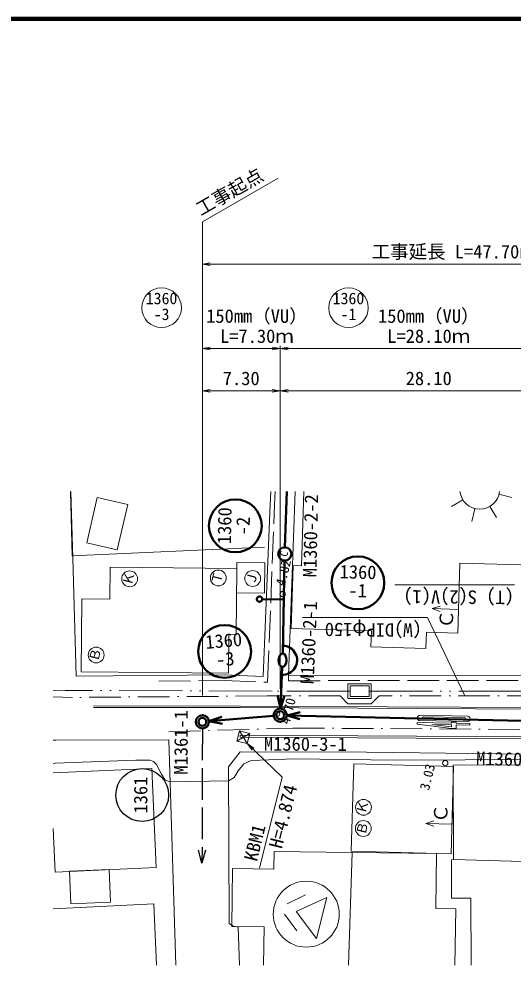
# Model space of a CAD drawing. Units: millimetres on the paper, with parts at other scales. Extents: x 20 to 1662, y 20 to 574.
# Drawn here: x 499.5 to 593.1, y 394.8 to 574 of the extents above; entities that cross this region are included whole.
import ezdxf
from ezdxf.enums import TextEntityAlignment as Align

# ---------------------------------------------------------------- set-up
doc = ezdxf.new("R2010")
doc.units = ezdxf.units.MM
for name, pattern in [('DASHED', [7.5, 6, -1.5]), ('DASHED_DOTTED', [9.25, 6, -1.5, 0.25, -1.5]), ('LONG_DASHED_DOUBLE_DOTTED', [17, 12, -1.5, 0.25, -1.5, 0.25, -1.5])]:
    doc.linetypes.add(name, pattern=pattern)
for name, color, linetype, lineweight in [('D-BGD', 8, 'Continuous', 13), ('D-BGD(NTT)', 30, 'LONG_DASHED_DOUBLE_DOTTED', 13), ('D-BGD(水道)', 4, 'DASHED_DOTTED', 13), ('D-BGD-HTXT', 7, 'Continuous', 13), ('D-STR-DIM', 7, 'Continuous', 13), ('D-STR-HTXT', 7, 'Continuous', 13), ('D-STR（管路）', 1, 'Continuous', 50), ('D-SUV', 8, 'Continuous', 13), ('D-TTL', 2, 'Continuous', 140), ('S-BMK-SRVR', 1, 'Continuous', 13), ('ゴマ点', 7, 'Continuous', 13), ('取付管', 1, 'Continuous', 50), ('横断番号', 7, 'Continuous', 13), ('水周り', 3, 'Continuous', 13)]:
    doc.layers.add(name, color=color, linetype=linetype, lineweight=lineweight)
doc.styles.add('ＭＳ ゴシック', font='')
doc.styles.get('ＭＳ ゴシック').set_extended_font_data('MS Gothic')

# ---------------------------------------------------------------- blocks, each defined once
blk = doc.blocks.new('open_arrow')
at = {"color": 0, "linetype": 'Continuous', "lineweight": -2}
blk.add_lwpolyline([(7.5, 1.25), (0, 0), (7.5, -1.25)], dxfattribs=at)

msp = doc.modelspace()

# ---------------------------------------------------------------- linework, layer by layer
at = {"layer": 'D-BGD', "linetype": 'DASHED'}
for p, q in [((547.954, 481.964), (548.083, 484.489)), ((546.626, 448.356), (547.954, 481.964)), ((526.054, 448.574), (538.404, 448.682)), ((538.404, 448.682), (546.626, 448.356)), ((550.6, 449.638), (550.601, 448.638)), ((550.601, 448.638), (604.502, 448.658))]:
    msp.add_line(p, q, dxfattribs=at)
at = {"layer": 'D-BGD'}
for p, q in [((540.825, 469.899), (540.692, 457.343)), ((546.024, 465.212), (540.776, 465.268)), ((541.449, 443.829), (513.661, 443.857)), ((541.449, 443.529), (513.661, 443.557)), ((608.409, 443.168), (541.449, 443.529)), ((608.411, 443.468), (541.45, 443.829)), ((575.466, 441.076), (584.465, 440.923)), ((575.483, 442.076), (584.482, 441.922)), ((576.071, 441.366), (583.87, 441.233)), ((576.078, 441.766), (583.877, 441.633)), ((574.96, 440.685), (574.954, 440.385)), ((574.954, 440.385), (581.442, 439.574)), ((581.459, 440.574), (574.96, 440.685)), ((577.756, 440.337), (581.447, 439.876)), ((581.453, 440.274), (577.756, 440.337)), ((581.442, 439.574), (582.341, 439.559)), ((581.447, 439.876), (581.453, 440.274)), ((581.462, 440.774), (581.459, 440.574)), ((582.362, 440.758), (581.462, 440.774)), ((582.341, 439.559), (582.353, 440.259)), ((582.353, 440.259), (584.953, 440.214)), ((582.358, 440.559), (582.362, 440.758)), ((584.958, 440.514), (582.358, 440.559)), ((584.953, 440.214), (584.958, 440.514)), ((541.419, 437.93), (541.421, 438.33)), ((608.379, 437.568), (541.419, 437.93)), ((608.381, 437.968), (541.421, 438.33)), ((581.835, 414.739), (605.881, 414.067))]:
    msp.add_line(p, q, dxfattribs=at)
for centre, radius, start, end in [((575.475, 441.576), 0.5, 89.02128, 269.02128), ((576.075, 441.566), 0.2, 89.02128, 269.02128), ((583.874, 441.433), 0.2, 269.02128, 89.02128), ((584.474, 441.423), 0.5, 269.02128, 89.02128)]:
    msp.add_arc(centre, radius, start, end, dxfattribs=at)
at = {"layer": 'D-BGD(NTT)'}
for p, q in [((508.313, 446.799), (506.034, 446.847)), ((547.49, 446.636), (508.313, 446.799)), ((562.244, 446.642), (547.49, 446.636)), ((561.844, 448.042), (566.244, 448.043)), ((561.845, 445.242), (561.844, 448.042)), ((562.244, 447.642), (565.844, 447.643)), ((562.245, 445.642), (562.244, 447.642)), ((565.845, 445.643), (565.844, 447.643)), ((565.844, 446.643), (604.432, 446.658)), ((566.245, 445.243), (566.244, 448.043)), ((561.845, 445.242), (566.245, 445.243)), ((562.245, 445.642), (565.845, 445.643))]:
    msp.add_line(p, q, dxfattribs=at)
at = {"layer": 'D-BGD(水道)'}
for p, q in [((506.034, 445.547), (509.658, 445.47)), ((546.557, 445.736), (509.658, 445.47)), ((560.345, 445.741), (546.557, 445.736)), ((561.845, 444.242), (560.345, 445.741)), ((567.745, 445.744), (566.245, 444.243)), ((607.244, 445.759), (567.745, 445.744)), ((566.245, 444.243), (561.845, 444.242)), ((527.909, 438.967), (551.409, 439.666)), ((551.409, 439.666), (647.985, 439.049))]:
    msp.add_line(p, q, dxfattribs=at)
at = {"layer": 'D-BGD-HTXT'}
for p, q in [((593.378, 466.79), (570.713, 466.782)), ((576.914, 460.588), (553.248, 460.579)), ((576.914, 460.588), (583.981, 445.75))]:
    msp.add_line(p, q, dxfattribs=at)
at = {"layer": 'D-STR-DIM'}
for p, q in [((534.272, 535.559), (548.656, 543.864)), ((534.272, 527.559), (534.272, 535.559)), ((534.272, 445.835), (534.272, 528.059)), ((534.272, 527.559), (629.903, 527.559)), ((534.272, 527.559), (534.372, 527.559)), ((534.272, 445.835), (534.272, 512.059)), ((534.272, 511.559), (549.019, 511.559)), ((534.272, 511.559), (534.372, 511.559)), ((549.019, 511.559), (548.919, 511.559)), ((549.019, 447.091), (549.019, 512.059)), ((549.019, 447.091), (549.019, 512.059)), ((549.019, 511.559), (605.303, 511.559)), ((549.019, 511.559), (549.119, 511.559)), ((534.272, 445.835), (534.272, 504.059)), ((549.019, 447.091), (549.019, 504.059)), ((549.019, 447.091), (549.019, 504.059)), ((534.272, 503.559), (549.019, 503.559)), ((534.272, 503.559), (534.372, 503.559)), ((549.019, 503.559), (548.919, 503.559)), ((549.019, 503.559), (605.303, 503.559)), ((549.019, 503.559), (549.119, 503.559)), ((534.272, 445.835), (534.272, 496.059))]:
    msp.add_line(p, q, dxfattribs=at)
at = {"layer": 'D-STR-HTXT', "color": 4}
for centre in [(526.555, 519.293), (561.955, 519.293)]:
    msp.add_circle(centre, 3.75, dxfattribs=at)
at = {"layer": 'D-STR（管路）'}
for p, q in [((550.274, 484.489), (549.924, 473.888)), ((549.857, 471.389), (549.489, 453.758)), ((549.41, 451.26), (549.072, 443.34)), ((549.072, 443.34), (548.509, 445.866)), ((549.848, 445.809), (549.072, 443.34)), ((547.773, 441.985), (535.518, 440.941)), ((535.518, 440.941), (537.952, 441.82)), ((538.065, 440.485), (535.518, 440.941)), ((550.268, 442.062), (552.783, 442.673)), ((604.054, 440.812), (550.268, 442.062)), ((552.752, 441.334), (550.268, 442.062))]:
    msp.add_line(p, q, dxfattribs=at)
at = {"layer": 'D-STR（管路）', "linetype": 'DASHED', "lineweight": 25}
for p, q in [((534.269, 439.585), (534.201, 414.056)), ((534.201, 414.056), (533.537, 416.557)), ((534.877, 416.554), (534.201, 414.056))]:
    msp.add_line(p, q, dxfattribs=at)
at = {"layer": 'D-STR（管路）'}
for centre, radius in [((540.519, 477.973), 5), ((549.883, 472.639), 1.25), ((563.726, 467.177), 5), ((538.487, 454.183), 5), ((549.019, 442.091), 1.25), ((549.019, 442.091), 0.75), ((534.272, 440.835), 1.25), ((534.272, 440.835), 0.75)]:
    msp.add_circle(centre, radius, dxfattribs=at)
at = {"layer": 'D-STR（管路）', "lineweight": 25}
msp.add_circle((522.881, 426.975), 5, dxfattribs=at)
at = {"layer": 'D-STR（管路）'}
msp.add_arc((549.463, 452.509), 2.75, 267.55785, 88.80459, dxfattribs=at)
msp.add_ellipse((549.463, 452.509), major_axis=(-0.053, -1.249), ratio=0.6, dxfattribs=at)
at = {"layer": 'D-SUV'}
for p, q in [((509.32, 484.489), (509.642, 472.303)), ((509.37, 484.489), (509.75, 471.823)), ((547.095, 482.003), (547.221, 484.489)), ((551.855, 484.489), (550.6, 449.638)), ((553.034, 470.425), (553.469, 484.489)), ((590.439, 483.95), (592.865, 483.346)), ((512.381, 474.774), (514.346, 483.333)), ((514.346, 483.333), (520.154, 481.99)), ((583.588, 482.925), (581.467, 481.649)), ((520.154, 481.99), (518.169, 473.437)), ((545.808, 449.429), (547.095, 482.003)), ((585.894, 481.217), (585.29, 478.791)), ((588.731, 481.645), (590.007, 479.524)), ((509.642, 472.303), (546.026, 473.901)), ((518.169, 473.437), (512.381, 474.774)), ((509.75, 471.823), (510.349, 449.476)), ((516.742, 464.064), (516.809, 470.127)), ((516.809, 470.127), (540.825, 469.899)), ((540.825, 469.899), (540.834, 471.01)), ((540.834, 471.01), (546.078, 470.962)), ((546.078, 470.962), (546.024, 465.212)), ((551.081, 458.525), (551.457, 470.467)), ((551.457, 470.467), (553.034, 470.425)), ((583.064, 470.926), (582.665, 457.649)), ((612.005, 470.029), (583.064, 470.926)), ((511.294, 450.292), (511.416, 464.112)), ((511.416, 464.112), (516.742, 464.064)), ((539.291, 457.358), (539.22, 450.038)), ((540.692, 457.343), (539.291, 457.358)), ((566.299, 458.055), (551.081, 458.525)), ((566.205, 455.028), (566.299, 458.055)), ((576.713, 457.832), (576.615, 454.704)), ((582.665, 457.649), (576.713, 457.832)), ((576.615, 454.704), (566.205, 455.028)), ((539.22, 450.038), (511.294, 450.292)), ((510.349, 449.476), (538.42, 449.722)), ((538.42, 449.722), (545.808, 449.429)), ((550.6, 449.638), (604.502, 449.658)), ((506.034, 437.371), (506.529, 437.36)), ((506.529, 437.36), (527.955, 437.406)), ((527.955, 437.406), (529.223, 394.762)), ((539.194, 432.299), (541.403, 435.13)), ((541.403, 435.13), (565.361, 435.081)), ((551.713, 433.821), (543.501, 433.536)), ((570.99, 433.597), (551.713, 433.821)), ((565.361, 435.081), (590.406, 434.762)), ((590.406, 434.762), (608.363, 434.702)), ((506.393, 433.004), (506.034, 432.892)), ((506.034, 431.209), (524.676, 432.018)), ((521.701, 433.562), (506.393, 433.004)), ((524.321, 433.57), (521.701, 433.562)), ((525.02, 433.314), (524.321, 433.57)), ((524.676, 432.018), (525.505, 413.242)), ((525.583, 432.761), (525.02, 433.314)), ((526.535, 430.958), (525.583, 432.761)), ((539.326, 402.608), (539.194, 432.299)), ((542.124, 432.889), (541.043, 431.53)), ((543.501, 433.536), (542.124, 432.889)), ((562.474, 416.364), (562.943, 432.9)), ((562.943, 432.9), (581.856, 432.376)), ((598.716, 433.703), (570.99, 433.597)), ((581.856, 432.376), (581.407, 415.835)), ((581.793, 432.619), (603.844, 432.694)), ((581.835, 414.739), (581.793, 432.619)), ((527.22, 429.818), (526.535, 430.958)), ((540.327, 430.307), (539.202, 429.68)), ((541.043, 431.53), (540.327, 430.307)), ((528.181, 429.456), (527.22, 429.818)), ((539.202, 429.68), (528.181, 429.456)), ((506.394, 412.393), (506.034, 420.621)), ((547.795, 412.949), (547.845, 416.296)), ((547.845, 416.296), (562.654, 416.092)), ((562.654, 416.092), (561.953, 394.762)), ((581.407, 415.835), (562.474, 416.364)), ((562.654, 416.092), (578.613, 415.871)), ((578.613, 415.871), (578.473, 405.456)), ((581.462, 414.729), (581.835, 414.739)), ((581.484, 407.448), (581.462, 414.729)), ((525.505, 413.242), (506.394, 412.393)), ((509.086, 412.527), (516.605, 412.84)), ((509.345, 406.362), (509.086, 412.527)), ((516.605, 412.84), (516.868, 406.694)), ((539.85, 402.066), (540.009, 413.053)), ((540.009, 413.053), (547.795, 412.949)), ((550.314, 406.345), (553.829, 408.046)), ((557.831, 407.565), (552.013, 404.891)), ((555.899, 399.802), (557.831, 407.565)), ((585.136, 407.466), (581.484, 407.448)), ((585.181, 394.762), (585.136, 407.466)), ((506.034, 405.434), (525.066, 406.344)), ((516.868, 406.694), (509.345, 406.362)), ((525.066, 406.344), (525.612, 394.762)), ((578.473, 405.456), (582.252, 405.402)), ((582.252, 405.402), (582.102, 394.762)), ((549.831, 404.404), (552.138, 401.253)), ((552.013, 404.891), (555.899, 399.802)), ((539.986, 402.197), (539.326, 402.608)), ((545.992, 401.98), (539.85, 402.066)), ((541.054, 401.931), (539.986, 402.197)), ((541.314, 394.762), (541.054, 401.931)), ((545.883, 394.762), (545.992, 401.98))]:
    msp.add_line(p, q, dxfattribs=at)
msp.add_circle((553.954, 404.408), 6.25, dxfattribs=at)
msp.add_arc((586.8, 484.856), 3.75, 185.61142, 354.38858, dxfattribs=at)
at = {"layer": 'D-TTL'}
for p, q in [((821, 574), (20, 574)), ((20, 574), (821, 574))]:
    msp.add_line(p, q, dxfattribs=at)
at = {"layer": 'S-BMK-SRVR'}
for p, q in [((541.316, 439.138), (540.832, 437.197)), ((541.316, 439.138), (543.256, 438.655)), ((542.773, 436.714), (541.316, 439.138)), ((543.256, 438.655), (540.832, 437.197)), ((543.256, 438.655), (542.773, 436.714)), ((540.832, 437.197), (542.773, 436.714)), ((542.773, 436.714), (549.39, 430.329)), ((549.39, 430.329), (545.102, 413.105))]:
    msp.add_line(p, q, dxfattribs=at)
at = {"layer": 'S-BMK-SRVR', "lineweight": 18}
msp.add_line((542.773, 436.714), (542.845, 436.645), dxfattribs=at)
at = {"layer": 'ゴマ点'}
for centre in [(549.475, 465.041), (548.445, 442.365), (580.274, 433.035)]:
    msp.add_circle(centre, 0.5, dxfattribs=at)
at = {"layer": '取付管'}
msp.add_line((545.606, 464.079), (549.703, 463.994), dxfattribs=at)
for start, end in [(76.02128, 256.02128), (256.02128, 76.02128)]:
    msp.add_arc((545.106, 464.09), 0.5, start, end, dxfattribs=at)
at = {"layer": '横断番号'}
for p, q in [((577.798, 462.293), (579.312, 462.749)), ((582.796, 462.147), (577.798, 462.293)), ((577.798, 462.293), (579.283, 461.749)), ((582.796, 462.147), (582.665, 457.649)), ((581.611, 421.455), (581.742, 425.954)), ((576.613, 421.601), (578.127, 422.057)), ((581.611, 421.455), (576.613, 421.601)), ((576.613, 421.601), (578.098, 421.058))]:
    msp.add_line(p, q, dxfattribs=at)
at = {"layer": '水周り'}
for centre in [(520.496, 467.937), (537.286, 468.098), (543.812, 468.002), (514.152, 453.5), (564.784, 424.651), (564.75, 420.636)]:
    msp.add_circle(centre, 1.5, dxfattribs=at)

# ---------------------------------------------------------------- block references
at = {"layer": 'D-STR-DIM', "xscale": 0.2, "yscale": 0.2}
for p in [(534.272, 527.559), (534.272, 511.559), (549.019, 511.559), (534.272, 503.559), (549.019, 503.559)]:
    msp.add_blockref('open_arrow', p, dxfattribs=at)
at = {"layer": 'D-STR-DIM', "xscale": 0.2, "yscale": 0.2, "rotation": 180}
for p in [(549.019, 511.559), (549.019, 503.559)]:
    msp.add_blockref('open_arrow', p, dxfattribs=at)
at = {"layer": 'S-BMK-SRVR', "lineweight": 18, "xscale": 0.2, "yscale": 0.2, "rotation": 316}
msp.add_blockref('open_arrow', (542.773, 436.714), dxfattribs=at)

# ---------------------------------------------------------------- texts
at = {"layer": 'D-BGD-HTXT', "style": 'ＭＳ ゴシック'}
for s, p in [('(T) S(2)V(1)', (593.297, 466.456)), ('(W)DIPφ150', (575.833, 460.254))]:
    msp.add_text(s, height=2.566, rotation=179.695, dxfattribs=at).set_placement(p, align=Align.BOTTOM_LEFT)
at = {"layer": 'D-STR-DIM', "style": 'ＭＳ ゴシック'}
msp.add_text('工事起点', height=2.566, rotation=30, dxfattribs=at).set_placement((534.382, 535.969), align=Align.BOTTOM_LEFT)
for s, p in [('工事延長 L=47.70ｍ', (566.338, 527.859)), ('150mm（VU）', (534.997, 515.659)), ('150mm（VU）', (567.536, 515.659)), ('L=7.30ｍ', (537.622, 511.859)), ('L=28.10ｍ', (569.286, 511.859)), ('7.30', (538.145, 503.859)), ('28.10', (572.786, 503.859))]:
    msp.add_text(s, height=2.566, dxfattribs=at).set_placement(p, align=Align.BOTTOM_LEFT)
at = {"layer": 'D-STR-HTXT', "color": 4, "style": 'ＭＳ ゴシック'}
for s, p in [('1360', (523.555, 519.293)), ('1360', (558.955, 519.293)), ('-3', (525.055, 516.293)), ('-1', (560.455, 516.293))]:
    msp.add_text(s, height=2.199, dxfattribs=at).set_placement(p, align=Align.BOTTOM_LEFT)
at = {"layer": 'D-STR（管路）', "style": 'ＭＳ ゴシック'}
for s, height, rotation, p in [('M1360-2-2', 2.566, 88.805, (556.648, 468.198)), ('1360', 2.566, 88.805, (540.446, 474.474)), ('-2', 2.566, 88.805, (543.982, 476.151)), ('C', 1.466, 76.021, (550.733, 471.912)), ('1360', 2.566, 358.669, (560.227, 467.259)), ('-1', 2.566, 358.669, (561.895, 463.719)), ('M1360-2-1', 2.566, 87.558, (556.13, 447.922)), ('1360', 2.566, 4.869, (534.999, 453.886)), ('-3', 2.566, 4.869, (537.04, 450.547)), ('M1361-1', 2.566, 89.847, (532.253, 430.831)), ('M1360-3-1', 2.566, 359.815, (545.926, 434.618)), ('M1360-1-1', 2.566, 358.669, (586.086, 431.895)), ('1361', 2.566, 89.847, (524.622, 423.471))]:
    msp.add_text(s, height=height, rotation=rotation, dxfattribs=at).set_placement(p, align=Align.BOTTOM_LEFT)
at = {"layer": 'S-BMK-SRVR', "style": 'ＭＳ ゴシック'}
for s, p in [('  H=4.874', (549.227, 413.115)), ('KBM1', (545.345, 414.082))]:
    msp.add_text(s, height=2.566, rotation=76.021, dxfattribs=at).set_placement(p, align=Align.BOTTOM_LEFT)
at = {"layer": 'ゴマ点', "style": 'ＭＳ ゴシック'}
for s, p in [('4.82', (550.43, 466.34)), ('4.70', (551.312, 440.112)), ('3.03', (577.715, 427.624))]:
    msp.add_text(s, height=1.833, rotation=76.021, dxfattribs=at).set_placement(p, align=Align.BOTTOM_LEFT)
at = {"layer": '横断番号', "style": 'ＭＳ ゴシック'}
for p in [(582.489, 458.455), (581.417, 421.661)]:
    msp.add_text('Ｃ', height=2.566, rotation=88.332, dxfattribs=at).set_placement(p, align=Align.BOTTOM_LEFT)
at = {"layer": '水周り', "style": 'ＭＳ ゴシック'}
for s, p in [('Ｋ', (521.407, 466.422)), ('Ｔ', (538.197, 466.583)), ('Ｊ', (544.723, 466.487)), ('Ｂ', (515.063, 451.985)), ('Ｋ', (565.695, 423.136)), ('Ｂ', (565.661, 419.121))]:
    msp.add_text(s, height=1.833, rotation=76.021, dxfattribs=at).set_placement(p, align=Align.BOTTOM_LEFT)

doc.saveas('drawing.dxf')
